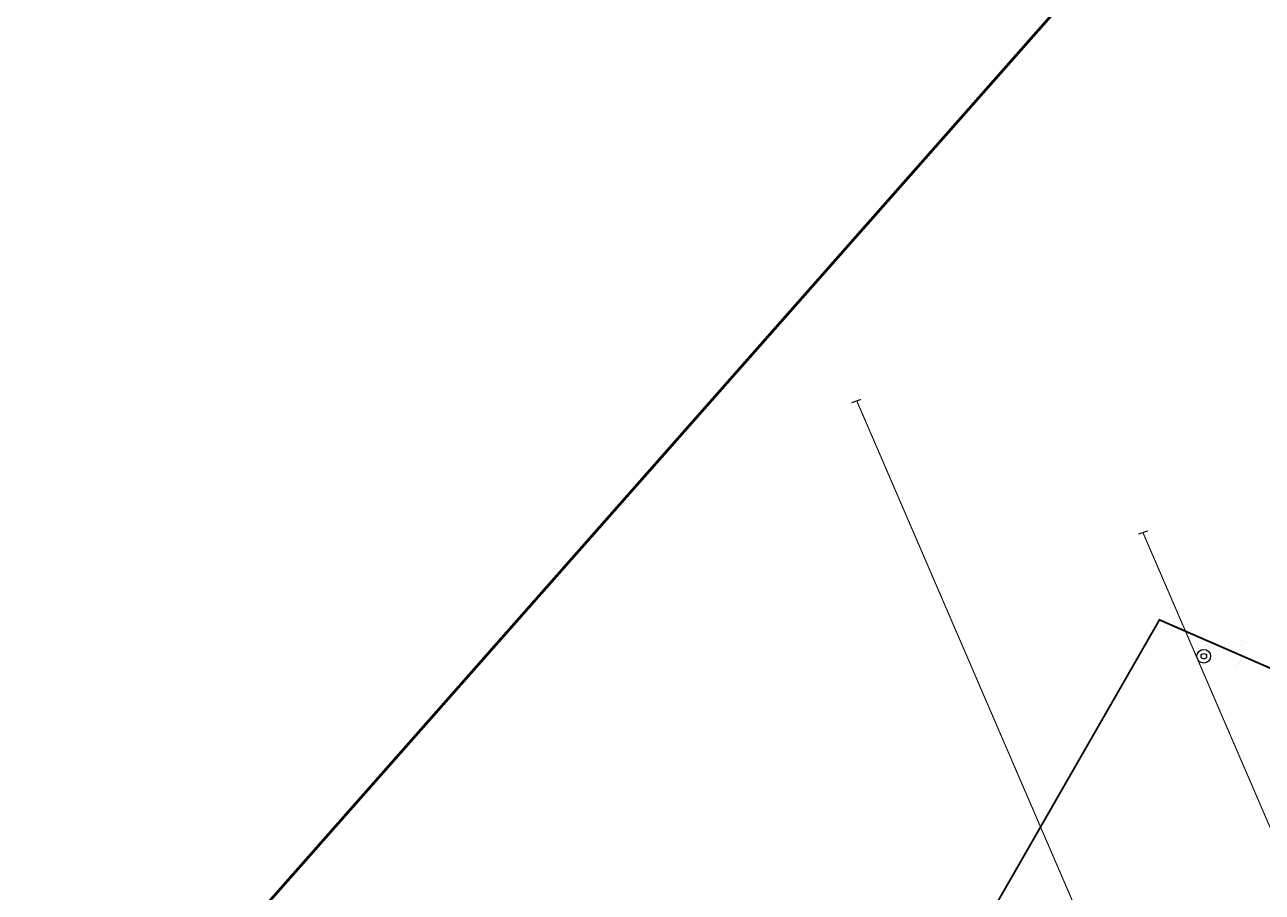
# Model space of a CAD drawing. Extents: x 534263 to 538773, y 4878169 to 4881982.
# Drawn here: x 534263 to 535603, y 4879734 to 4880674 of the extents above; entities that cross this region are included whole.
import ezdxf

# ---------------------------------------------------------------- set-up
doc = ezdxf.new("R2010")
doc.units = 0
doc.layers.get('0').update_dxf_attribs({"color": 6, "linetype": 'CONTINUOUS'})

# ---------------------------------------------------------------- blocks, each defined once
blk = doc.blocks.new('SUB_BLK_181')
at = {"color": 0}
blk.add_circle((0, 0), 0.494, dxfattribs=at)
at = {"color": 1}
blk.add_circle((0, 0), 0.2, dxfattribs=at)

msp = doc.modelspace()

# ---------------------------------------------------------------- linework, layer by layer
at = {"layer": 'F', "color": 6, "const_width": 2}
msp.add_lwpolyline([(536862.28, 4879430.86), (536142.28, 4878258.86), (534656.28, 4878571.86), (535492.08, 4880028.86), (536230.18, 4879706.86), (536376.48, 4879958.86), (536460.48, 4879947.86), (536619.78, 4879984.86), (536662.68, 4880020.86), (536684.78, 4880074.86), (536808.38, 4880018.86), (536868.18, 4879967.86), (536878.08, 4879889.86), (536901.08, 4879797.86), (537032.38, 4879724.86), (536862.28, 4879430.86), (536862.28, 4879430.86)], dxfattribs=at)
at = {"layer": 'TREE_LAYER', "color": 215, "const_width": 3}
msp.add_lwpolyline([(535884.66356, 4878176.428041), (537593.28, 4880355.86), (537677.28, 4880686.86), (536792.28, 4881408.86), (536006.28, 4881399.86), (534345.28, 4879516.86), (534264.28, 4878344.86), (534327.716879, 4878171.85033)], dxfattribs=at)
at = {"layer": 'TREE_LAYER', "color": 10, "const_width": 1.2}
for points in [[(535158.600835, 4880264.330533), (535168.628521, 4880267.853774)], [(536050.418, 4878209.86), (535164.341, 4880265.943)], [(535469.372689, 4880121.867998), (535479.400375, 4880125.391239)], [(536268.971, 4878279.306), (535474.28, 4880123.335)]]:
    msp.add_lwpolyline(points, dxfattribs=at)
at = {"layer": 'TREE_LAYER', "color": 5, "const_width": 0.01}
for points in [[(535558.180382, 4880007.147054), (535553.537244, 4880007.147054), (535553.537244, 4880007.021564), (535554.541166, 4880007.021564), (535555.043127, 4880005.829407), (535555.043127, 4879998.174505), (535554.541166, 4879997.170583), (535554.352931, 4879996.982348), (535553.537244, 4879996.605878), (535559.247048, 4879996.731368), (535559.309793, 4879996.731368), (535560.313715, 4879996.731368), (535560.313715, 4879996.794113), (535561.380382, 4879996.794113), (535561.380382, 4879996.794113), (535561.882342, 4879996.794113), (535561.882342, 4879996.856858), (535562.258813, 4879999.492152), (535561.631362, 4879998.299995), (535560.752931, 4879997.296074), (535557.05097, 4879997.358819), (535556.549009, 4879997.672544), (535556.674499, 4880006.143132), (535557.552931, 4880007.021564), (535558.180382, 4880007.021564), (535558.180382, 4880007.147054), (535558.180382, 4880007.147054)], [(535569.411754, 4880007.147054), (535563.890186, 4880007.147054), (535562.886264, 4880005.013721), (535562.886264, 4880005.013721), (535563.011754, 4880004.825485), (535563.57646, 4880005.515681), (535564.392146, 4880006.017642), (535567.529401, 4880006.017642), (535568.031362, 4880005.641172), (535565.019597, 4879996.543132), (535565.019597, 4879996.480387), (535565.709793, 4879996.480387), (535569.411754, 4880007.084309), (535569.411754, 4880007.147054), (535569.411754, 4880007.147054)], [(535579.513715, 4880002.001956), (535570.478421, 4880002.001956), (535570.478421, 4880001.499995), (535570.854891, 4880001.123525), (535579.388225, 4880001.123525), (535579.513715, 4880001.31176), (535579.513715, 4880002.001956), (535579.513715, 4880002.001956)], [(535583.780382, 4880007.460779), (535581.960774, 4880007.523525), (535580.643127, 4880006.519603), (535580.141166, 4880005.703917), (535580.141166, 4880004.009799), (535581.835284, 4880002.252936), (535580.643127, 4880000.998034), (535580.015676, 4879999.680387), (535580.015676, 4879998.48823), (535580.580382, 4879997.170583), (535581.647048, 4879996.417642), (535583.02744, 4879996.166662), (535584.282342, 4879996.543132), (535584.972538, 4879997.233328), (535585.474499, 4879998.11176), (535585.474499, 4879999.994113), (535584.847048, 4880001.123525), (535583.717636, 4880002.315681), (535585.286264, 4880004.135289), (535585.286264, 4880005.641172), (535584.847048, 4880006.456858), (535583.780382, 4880007.523525), (535583.780382, 4880007.460779)], [(535582.77646, 4880001.876466), (535583.717636, 4880001.499995), (535584.470578, 4880000.496074), (535584.784303, 4879998.676466), (535584.470578, 4879997.609799), (535583.341166, 4879996.794113), (535582.274499, 4879996.794113), (535581.584303, 4879997.296074), (535580.768617, 4879998.48823), (535580.643127, 4880000.056858), (535581.145087, 4880000.998034), (535581.709793, 4880001.499995), (535582.211754, 4880001.750976), (535582.77646, 4880001.876466)], [(535582.086264, 4880006.958819), (535582.149009, 4880007.021564), (535583.278421, 4880007.021564), (535584.156852, 4880006.331368), (535584.219597, 4880006.080387), (535584.533323, 4880005.390191), (535584.533323, 4880004.323525), (535583.215676, 4880002.692152), (535582.149009, 4880002.692152), (535580.831362, 4880004.072544), (535581.145087, 4880006.017642), (535582.086264, 4880006.958819), (535582.086264, 4880006.958819)], [(535548.423519, 4879989.656858), (535592.219597, 4879989.656858)], [(535552.941166, 4879987.147054), (535552.062735, 4879987.147054), (535549.803911, 4879985.892152), (535549.929401, 4879985.892152), (535551.560774, 4879986.331368), (535551.560774, 4879985.201956), (535551.560774, 4879977.484309), (535551.498029, 4879977.045093), (535550.431362, 4879976.605878), (535554.070578, 4879976.605878), (535553.129401, 4879976.982348), (535552.941166, 4879977.045093), (535552.941166, 4879977.421564), (535552.941166, 4879987.147054), (535552.941166, 4879987.147054)], [(535563.043127, 4879987.147054), (535561.599989, 4879987.398034), (535559.529401, 4879986.143132), (535558.023519, 4879984.63725), (535557.207833, 4879983.194113), (535556.768617, 4879981.499995), (535557.019597, 4879979.115681), (535558.023519, 4879977.296074), (535559.341166, 4879976.480387), (535560.909793, 4879976.480387), (535561.662735, 4879976.794113), (535562.603911, 4879977.484309), (535563.105872, 4879978.48823), (535563.419597, 4879979.931368), (535563.419597, 4879980.496074), (535563.231362, 4879981.625485), (535562.729401, 4879982.252936), (535562.415676, 4879982.629407), (535561.97646, 4879983.005878), (535561.286264, 4879983.194113), (535560.156852, 4879983.319603), (535559.215676, 4879982.943132), (535558.52548, 4879982.503917), (535558.65097, 4879983.068623), (535559.529401, 4879985.013721), (535559.592146, 4879985.076466), (535560.909793, 4879986.205878), (535562.039205, 4879986.958819), (535562.039205, 4879986.958819), (535563.043127, 4879987.021564), (535563.043127, 4879987.147054), (535563.043127, 4879987.147054)], [(535571.011754, 4879987.147054), (535567.498029, 4879987.147054), (535566.870578, 4879986.080387), (535565.490186, 4879983.319603), (535565.239205, 4879982.943132), (535567.498029, 4879983.005878), (535569.003911, 4879982.503917), (535569.694107, 4879981.625485), (535569.756852, 4879980.433328), (535569.505872, 4879979.178427), (535569.003911, 4879978.613721), (535568.564695, 4879978.299995), (535567.623519, 4879978.049015), (535566.682342, 4879978.23725), (535565.929401, 4879978.676466), (535564.988225, 4879979.115681), (535564.360774, 4879978.550976), (535565.866656, 4879977.233328), (535567.372538, 4879976.856858), (535568.188225, 4879976.668623), (535569.694107, 4879977.421564), (535570.509793, 4879978.425485), (535570.886264, 4879979.429407), (535571.011754, 4879981.18627), (535570.698029, 4879982.252936), (535570.070578, 4879983.194113), (535569.129401, 4879983.758819), (535567.749009, 4879983.884309), (535566.243127, 4879983.507838), (535566.556852, 4879984.009799), (535567.560774, 4879986.017642), (535570.886264, 4879986.017642), (535571.388225, 4879986.833328), (535571.011754, 4879987.147054), (535571.011754, 4879987.147054)], [(535581.929401, 4879987.147054), (535581.30195, 4879987.147054), (535576.407833, 4879980.496074), (535576.407833, 4879979.492152), (535580.674499, 4879979.492152), (535580.799989, 4879976.731368), (535581.929401, 4879976.731368), (535581.866656, 4879979.554897), (535583.435284, 4879979.492152), (535583.435284, 4879980.496074), (535581.866656, 4879980.558819), (535581.929401, 4879987.147054), (535581.929401, 4879987.147054)], [(535580.423519, 4879985.139211), (535580.799989, 4879985.703917), (535580.611754, 4879980.558819), (535577.411754, 4879980.496074), (535577.286264, 4879980.621564), (535577.411754, 4879981.123525), (535580.423519, 4879985.139211), (535580.423519, 4879985.139211)], [(535588.956852, 4879987.147054), (535587.57646, 4879987.398034), (535586.258813, 4879986.958819), (535585.380382, 4879986.143132), (535584.878421, 4879985.201956), (535584.878421, 4879984.51176), (535586.760774, 4879986.205878), (535588.266656, 4879986.268623), (535589.082342, 4879985.703917), (535589.396068, 4879984.51176), (535589.396068, 4879982.943132), (535588.329401, 4879980.872544), (535584.37646, 4879976.794113), (535590.399989, 4879976.605878), (535590.90195, 4879977.107838), (535591.090186, 4879978.48823), (535589.960774, 4879977.609799), (535586.760774, 4879977.609799), (535586.384303, 4879977.609799), (535589.082342, 4879980.621564), (535590.399989, 4879982.943132), (535590.588225, 4879983.507838), (535590.77646, 4879984.072544), (535590.77646, 4879984.198034), (535590.65097, 4879984.699995), (535590.462735, 4879985.515681), (535590.399989, 4879985.766662), (535589.960774, 4879986.456858), (535589.898029, 4879986.519603), (535588.956852, 4879987.147054), (535588.956852, 4879987.147054)], [(535559.341166, 4879982.441172), (535559.654891, 4879982.754897), (535560.909793, 4879982.754897), (535561.913715, 4879981.813721), (535562.415676, 4879980.558819), (535562.10195, 4879978.299995), (535560.909793, 4879977.170583), (535560.156852, 4879977.170583), (535558.964695, 4879977.923525), (535558.399989, 4879979.115681), (535558.399989, 4879981.249015), (535559.02744, 4879982.127446), (535559.341166, 4879982.441172), (535559.341166, 4879982.441172)], [(535574.839205, 4879977.98627), (535574.337244, 4879978.174505), (535573.835284, 4879977.98627), (535573.458813, 4879977.609799), (535573.458813, 4879976.794113), (535573.960774, 4879976.480387), (535574.839205, 4879976.668623), (535574.964695, 4879977.107838), (535574.964695, 4879977.170583), (535574.964695, 4879977.672544), (535574.839205, 4879977.98627), (535574.839205, 4879977.98627)]]:
    msp.add_lwpolyline(points, dxfattribs=at)

# ---------------------------------------------------------------- block references
at = {"layer": 'TREE_LAYER', "color": 5, "xscale": 15, "yscale": 15}
msp.add_blockref('SUB_BLK_181', (535540.16, 4879989.4), dxfattribs=at)

doc.saveas('drawing.dxf')
